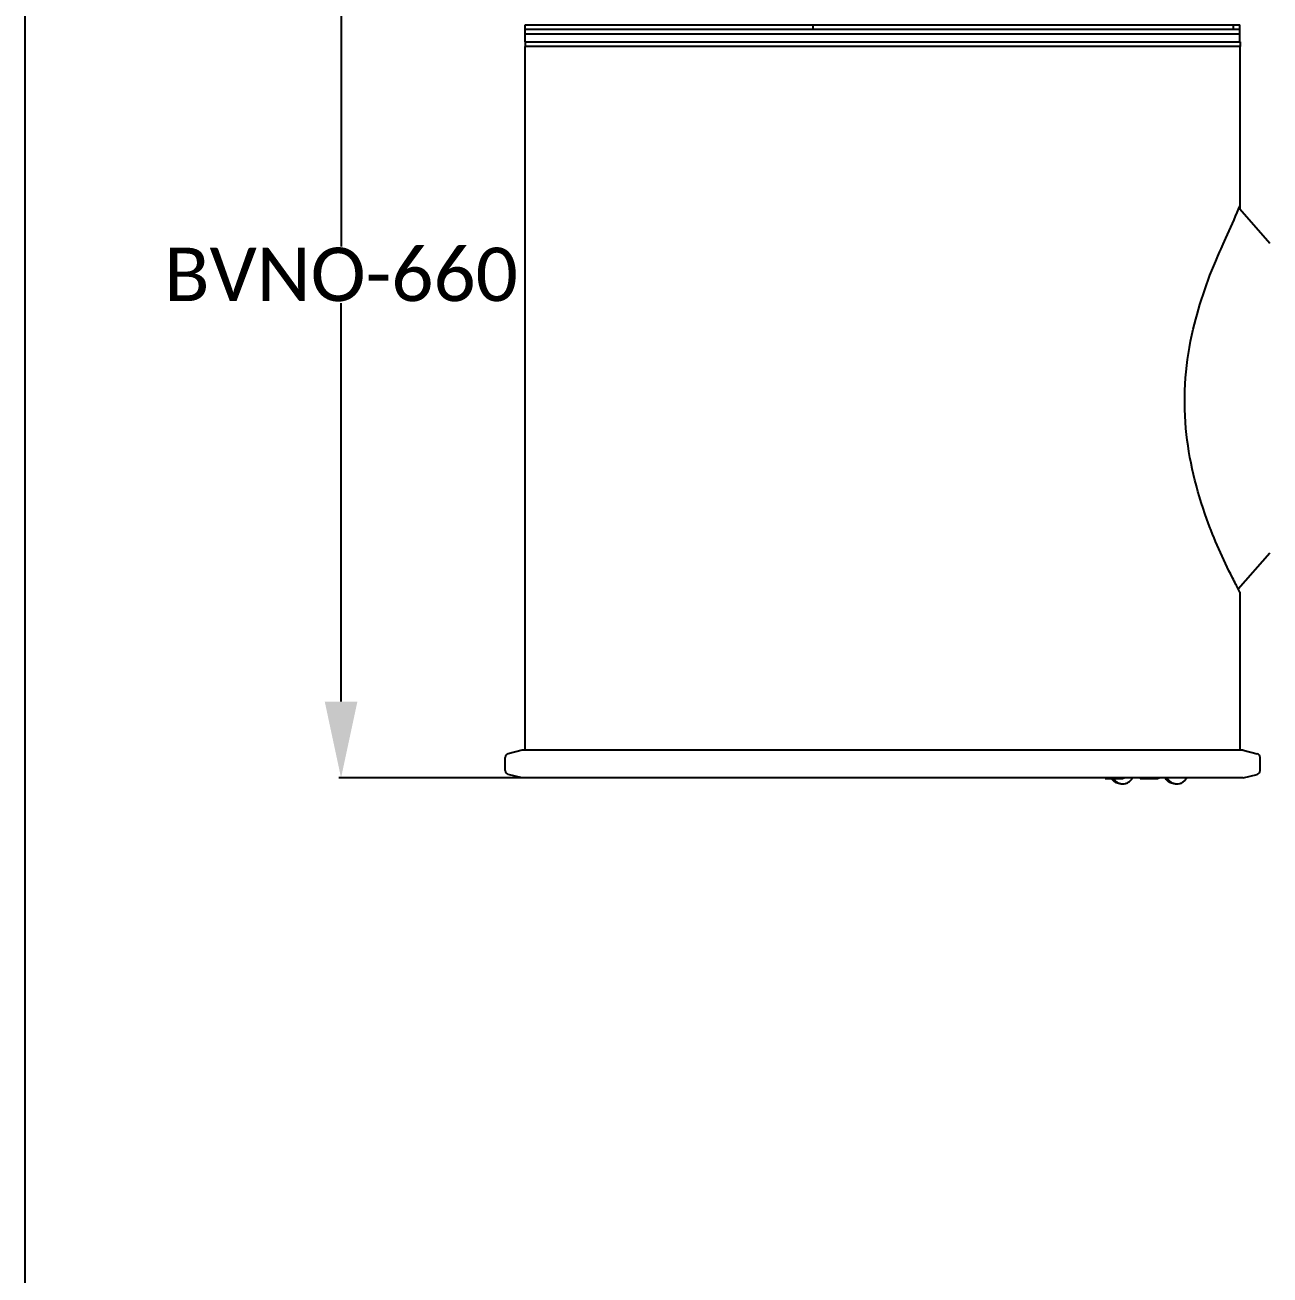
# Model space of a CAD drawing. Header units: millimetres. Extents: x 6781 to 13993, y -7973 to 4183.
# Drawn here: x 6792 to 7607, y -620 to 199 of the extents above; entities that cross this region are included whole.
import ezdxf

# ---------------------------------------------------------------- set-up
doc = ezdxf.new("R2010")
doc.units = ezdxf.units.MM
doc.header["$LTSCALE"] = 307.34
doc.header["$PDMODE"] = 3
doc.header["$PDSIZE"] = 8
doc.layers.get('0').update_dxf_attribs({"linetype": 'CONTINUOUS'})
doc.layers.get('Defpoints').update_dxf_attribs({"linetype": 'CONTINUOUS'})
doc.styles.get("Standard").update_dxf_attribs({"font": 'calibri.ttf'})
doc.dimstyles.get("Standard").update_dxf_attribs({"dimtxt": 35, "dimasz": 35, "dimexe": 1.5, "dimexo": 1, "dimtad": 1, "dimdsep": 46, "dimtxsty": 'Standard', "dimblk": '_FILLED', "dimblk1": '_FILLED', "dimblk2": '_FILLED', "dimcen": 0.09, "dimazin": 2, "dimtol": 1, "dimtp": 0.01, "dimtm": 0.01, "dimtfac": 1, "dimtofl": 0, "dimtmove": 0, "dimatfit": 3, "dimldrblk": '_FILLED', "dimfxl": 1, "dimtolj": 1, "dimarcsym": 0})

# ---------------------------------------------------------------- blocks, each defined once
blk = doc.blocks.new('_FILLED')
at = {"color": 0, "linetype": 'ByBlock'}
blk.add_solid([(0, 0), (-1, 0.214), (-1, -0.214)], dxfattribs=at)
blk = doc.blocks.new('*D577')
at = {"color": 0, "linetype": 'Continuous', "lineweight": -2}
for p, q in [((7714.45, 364.61), (6997.23, 364.61)), ((6998.73, 314.61), (6998.73, 53.64)), ((6998.73, -244.44), (6998.73, 16.53)), ((7373.8, -294.44), (6997.23, -294.44))]:
    blk.add_line(p, q, dxfattribs=at)
at = {"layer": 'Defpoints', "color": 0}
for p in [(6998.73, 364.61), (7715.45, 364.61), (7374.8, -294.44)]:
    blk.add_point(p, dxfattribs=at)
at = {"color": 0, "linetype": 'ByBlock', "lineweight": -2, "xscale": 50, "yscale": 50, "zscale": 50}
for p, rotation in [((6998.73, 364.61), 90), ((6998.73, -294.44), 270)]:
    blk.add_blockref('_FILLED', p, dxfattribs=dict(at, rotation=rotation))
at = {"color": 0, "lineweight": 30, "insert": (6998.73, 35.09), "char_height": 35, "attachment_point": 5}
blk.add_mtext('\\A1;\\A1;BVNO-660', dxfattribs=at)

msp = doc.modelspace()

# ---------------------------------------------------------------- linework, layer by layer
at = {"linetype": 'Continuous', "lineweight": 25}
for p, q in [((7119.39946, 187.61148), (7119.39946, 198.61148)), ((7119.39946, 198.61148), (7587.39946, 198.61148)), ((7307.74832, 198.61148), (7307.74832, 195.61148)), ((7582.90322, 198.61148), (7582.90322, 195.61148)), ((7587.39946, 187.61148), (7587.39946, 198.61148)), ((7587.39946, 195.61148), (7119.39946, 195.61148)), ((7587.39946, 192.61148), (7119.39946, 192.61148)), ((7119.39175, 187.61148), (7119.39175, 184.61148)), ((7119.39175, 187.61148), (7587.40717, 187.61148)), ((7587.40717, 184.61148), (7119.39175, 184.61148)), ((7119.39946, -276.33722), (7119.39946, 184.61148)), ((7587.39944, 184.61148), (7587.39944, 77.91047)), ((7587.40717, 187.61148), (7587.40717, 184.61148)), ((7607.04385, 55.58736), (7587.39944, 77.91047)), ((7560.6457, 13.42076), (7560.63442, 13.37409)), ((7560.64607, 13.41998), (7560.6345, 13.37393)), ((7586.23366, -170.68314), (7607.04391, -147.0347)), ((7585.16536, -168.64093), (7585.14994, -168.61145)), ((7585.32785, -168.96585), (7585.31092, -168.93344)), ((7586.63587, -171.45202), (7586.39325, -170.98823)), ((7586.63587, -171.45202), (7586.46333, -171.12608)), ((7587.39944, -172.88848), (7586.63587, -171.45202)), ((7587.39944, -172.88848), (7587.39944, -189.65932)), ((7587.39944, -264.65932), (7587.39944, -276.33722)), ((7589.3912, -276.33722), (7117.40772, -276.33722))]:
    msp.add_line(p, q, dxfattribs=at)
msp.add_line((7587.39944, -189.65932), (7587.39944, -268.55196))
at = {"color": 7, "linetype": 'Continuous', "lineweight": 25}
for p, q in [((7117.40772, -276.33722), (7108.26288, -278.64652)), ((7589.3912, -276.33722), (7598.53604, -278.64652)), ((7106.29946, -289.60966), (7106.29946, -281.16739)), ((7600.49946, -289.60966), (7600.49946, -281.16739)), ((7117.40772, -294.43982), (7108.26288, -292.13052)), ((7589.3912, -294.43982), (7117.40772, -294.43982)), ((7499.13024, -294.89462), (7499.03466, -294.43982)), ((7510.4533, -294.43982), (7510.54888, -294.89462)), ((7510.54888, -294.89462), (7511.61082, -294.43982)), ((7521.96752, -294.89462), (7521.87195, -294.43982)), ((7533.29059, -294.43982), (7533.38616, -294.89462)), ((7533.38616, -294.89462), (7534.4481, -294.43982)), ((7589.3912, -294.43982), (7598.53604, -292.13052)), ((7499.13024, -294.89462), (7510.54888, -294.89462)), ((7509.42276, -298.38852), (7510.63599, -298.38852)), ((7521.96752, -294.89462), (7533.38616, -294.89462)), ((7544.89188, -298.38852), (7546.10511, -298.38852))]:
    msp.add_line(p, q, dxfattribs=at)
msp.add_lwpolyline([(6791.75839, -2458.4059), (6791.75839, 4182.91479), (13241.16711, 4182.91479), (13241.16711, -2458.4059)])
for centre, start, end in [((7108.89946, -281.16739), 104.1723377, 180), ((7597.89946, -281.16739), 0, 75.8276623), ((7108.89946, -289.60966), 180, 255.8276623), ((7597.89946, -289.60966), 284.1723377, 0)]:
    msp.add_arc(centre, 2.6, start, end, dxfattribs=at)
at = {"linetype": 'Continuous', "lineweight": 25}
for points, knots in [([(7582.51767, -163.49258), (7576.20476, -150.98102), (7562.19865, -119.63264), (7551.13603, -75.02378), (7550.89483, -32.7425), (7557.1812, 6.63275), (7566.92342, 33.82557), (7574.20294, 50.20962), (7574.20294, 50.20962), (7583.00061, 70.01055), (7587.39944, 79.91101)], [0, 0, 0, 0, 0.189327342, 0.463250593, 0.612856481, 0.757789087, 1, 1, 1, 33.501081006, 33.501081006, 33.501081006, 33.501081006]), ([(7585.31092, -168.93344), (7585.11063, -168.54977), (7584.16987, -166.74114), (7583.24106, -164.92628), (7582.51767, -163.49258)], [0, 0, 0, 0, 0.212297378, 1, 1, 1, 1]), ([(7586.46333, -171.12608), (7586.38194, -170.97221), (7586.00192, -170.25294), (7585.6238, -169.53265), (7585.32785, -168.96585)], [0, 0, 0, 0, 0.213982865, 1, 1, 1, 1])]:
    msp.add_open_spline(points, degree=3, knots=knots, dxfattribs=at)
at = {"color": 7, "linetype": 'Continuous', "lineweight": 25}
for points, knots in [([(7510.63584, -298.38851), (7511.24419, -298.38853), (7512.49115, -298.20675), (7514.25569, -297.41259), (7515.86036, -296.14214), (7516.75359, -295.05409), (7517.1613, -294.45616)], [0, 0, 0, 0, 0.230658174, 0.470283175, 0.725607544, 1, 1, 1, 1]), ([(7541.85847, -297.64607), (7541.17868, -297.30322), (7539.86673, -296.36833), (7538.83446, -295.14199), (7538.36861, -294.45923)], [0, 0, 0, 0, 0.479470995, 1, 1, 1, 1]), ([(7539.58174, -294.45908), (7540.04759, -295.14188), (7541.07989, -296.36827), (7542.39189, -297.30321), (7543.0717, -297.64607)], [0, 0, 0, 0, 0.520527232, 1, 1, 1, 1]), ([(7546.10495, -298.38851), (7546.71331, -298.38853), (7547.96027, -298.20676), (7549.72483, -297.4126), (7551.32951, -296.14215), (7552.22275, -295.05409), (7552.63046, -294.45616)], [0, 0, 0, 0, 0.230658189, 0.470283115, 0.725607454, 1, 1, 1, 1]), ([(7506.38935, -297.64609), (7505.78428, -297.34093), (7504.6116, -296.53443), (7503.6564, -295.48641), (7503.21806, -294.90389)], [0, 0, 0, 0, 0.481747586, 1, 1, 1, 1]), ([(7504.42444, -294.89478), (7504.86342, -295.47934), (7505.82033, -296.53102), (7506.99595, -297.34014), (7507.60258, -297.64609)], [0, 0, 0, 0, 0.518298333, 1, 1, 1, 1]), ([(7509.42261, -298.38851), (7508.90593, -298.38849), (7507.85403, -298.2591), (7506.86389, -297.88542), (7506.38935, -297.64609)], [0, 0, 0, 0, 0.492940178, 1, 1, 1, 1]), ([(7507.60258, -297.64609), (7508.07713, -297.88542), (7509.06726, -298.2591), (7510.11916, -298.38849), (7510.63584, -298.38851)], [0, 0, 0, 0, 0.50705982, 1, 1, 1, 1]), ([(7544.89172, -298.38851), (7544.37505, -298.38849), (7543.32315, -298.25909), (7542.33301, -297.8854), (7541.85847, -297.64607)], [0, 0, 0, 0, 0.492939991, 1, 1, 1, 1]), ([(7543.0717, -297.64607), (7543.54624, -297.8854), (7544.53638, -298.25909), (7545.58828, -298.38849), (7546.10495, -298.38851)], [0, 0, 0, 0, 0.507060007, 1, 1, 1, 1])]:
    msp.add_open_spline(points, degree=3, knots=knots, dxfattribs=at)

# ---------------------------------------------------------------- dimensions: what is measured, and where the dimension line sits
at = {"linetype": 'Continuous', "lineweight": 30}
dim = msp.add_linear_dim(base=(6998.73175, 364.61148), p1=(7374.79601, -294.43982), p2=(7715.44861, 364.61148), angle=90, text='\\A1;BVNO-660', dimstyle='Standard', override={"dimasz": 50, "dimtad": 0, "dimtih": 1, "dimtoh": 1, "dimdec": 4, "dimzin": 0, "dimtxsty": 'Standard', "dimcen": 53.46, "dimadec": 0, "dimazin": 0, "dimtdec": 4, "dimtzin": 0}, dxfattribs=at)
dim.commit()
dim.dimension.update_dxf_attribs({"geometry": '*D577', "text_midpoint": (6998.73175, 35.08583)})

doc.saveas('drawing.dxf')
